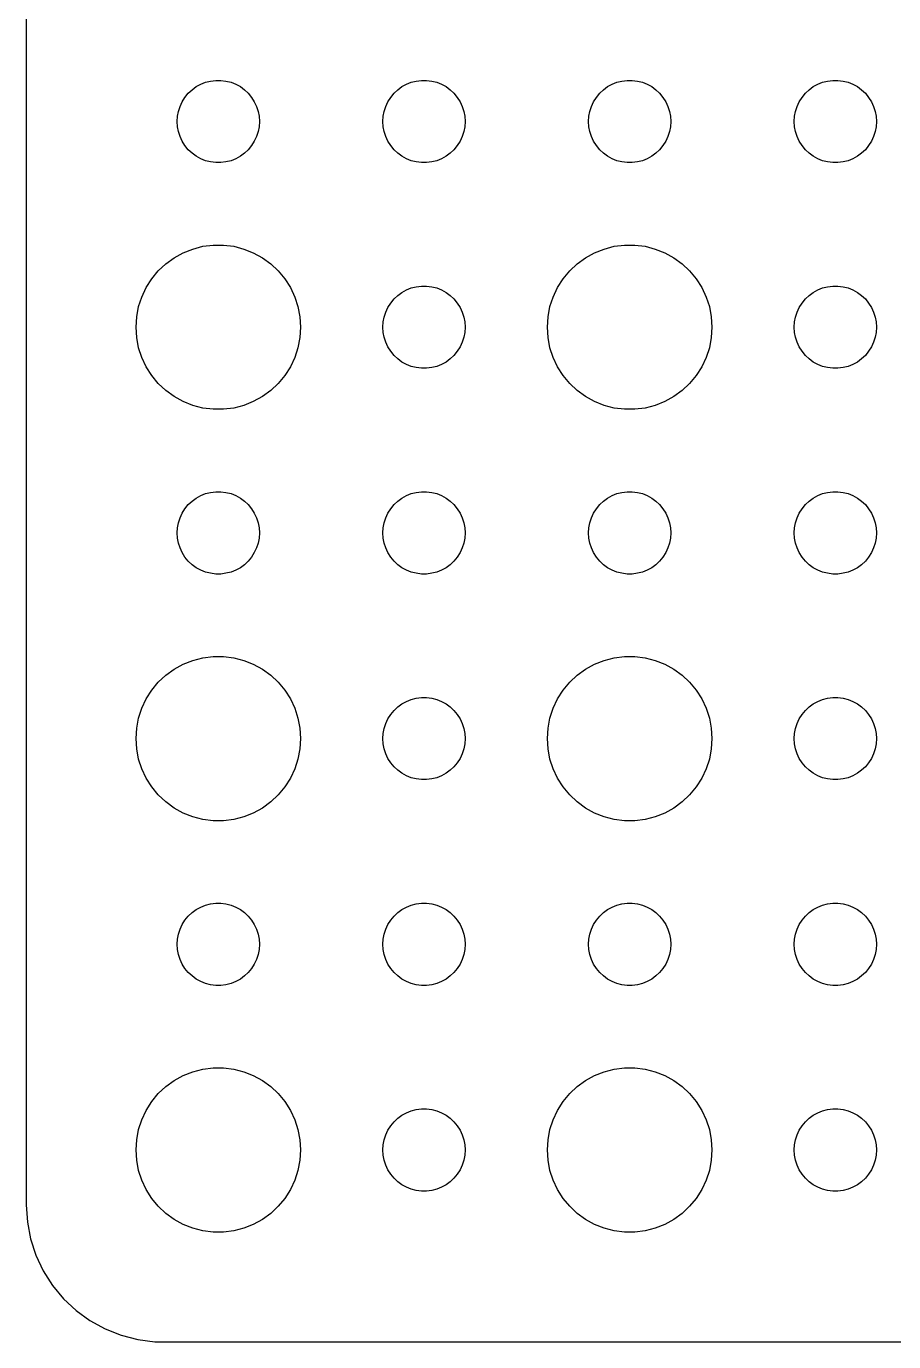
# Model space of a CAD drawing. Header units: metres. Extents: x -134 to 134, y 518 to 1078.
# Drawn here: x -134.5 to -102.87, y 974.01 to 1021.97 of the extents above; entities that cross this region are included whole.
import ezdxf

# ---------------------------------------------------------------- set-up
doc = ezdxf.new("R2010")
doc.units = ezdxf.units.M

msp = doc.modelspace()

# ---------------------------------------------------------------- linework, layer by layer
for p, q in [((-134.5, 1073), (-134.5, 979)), ((-128.593, 1019.53), (-128.456, 1019.66)), ((-128.456, 1019.66), (-128.304, 1019.77)), ((-128.304, 1019.77), (-128.139, 1019.86)), ((-128.139, 1019.86), (-127.964, 1019.93)), ((-127.964, 1019.93), (-127.781, 1019.97)), ((-127.781, 1019.97), (-127.594, 1020)), ((-127.594, 1020), (-127.406, 1020)), ((-127.406, 1020), (-127.219, 1019.97)), ((-127.219, 1019.97), (-127.036, 1019.93)), ((-127.036, 1019.93), (-126.861, 1019.86)), ((-126.861, 1019.86), (-126.696, 1019.77)), ((-126.696, 1019.77), (-126.544, 1019.66)), ((-126.544, 1019.66), (-126.407, 1019.53)), ((-121.093, 1019.53), (-120.956, 1019.66)), ((-120.956, 1019.66), (-120.804, 1019.77)), ((-120.804, 1019.77), (-120.639, 1019.86)), ((-120.639, 1019.86), (-120.464, 1019.93)), ((-120.464, 1019.93), (-120.281, 1019.97)), ((-120.281, 1019.97), (-120.094, 1020)), ((-120.094, 1020), (-119.906, 1020)), ((-119.906, 1020), (-119.719, 1019.97)), ((-119.719, 1019.97), (-119.536, 1019.93)), ((-119.536, 1019.93), (-119.361, 1019.86)), ((-119.361, 1019.86), (-119.196, 1019.77)), ((-119.196, 1019.77), (-119.044, 1019.66)), ((-119.044, 1019.66), (-118.907, 1019.53)), ((-113.593, 1019.53), (-113.456, 1019.66)), ((-113.456, 1019.66), (-113.304, 1019.77)), ((-113.304, 1019.77), (-113.139, 1019.86)), ((-113.139, 1019.86), (-112.964, 1019.93)), ((-112.964, 1019.93), (-112.781, 1019.97)), ((-112.781, 1019.97), (-112.594, 1020)), ((-112.594, 1020), (-112.406, 1020)), ((-112.406, 1020), (-112.219, 1019.97)), ((-112.219, 1019.97), (-112.036, 1019.93)), ((-112.036, 1019.93), (-111.861, 1019.86)), ((-111.861, 1019.86), (-111.696, 1019.77)), ((-111.696, 1019.77), (-111.544, 1019.66)), ((-111.544, 1019.66), (-111.407, 1019.53)), ((-106.093, 1019.53), (-105.956, 1019.66)), ((-105.956, 1019.66), (-105.804, 1019.77)), ((-105.804, 1019.77), (-105.639, 1019.86)), ((-105.639, 1019.86), (-105.464, 1019.93)), ((-105.464, 1019.93), (-105.281, 1019.97)), ((-105.281, 1019.97), (-105.094, 1020)), ((-105.094, 1020), (-104.906, 1020)), ((-104.906, 1020), (-104.719, 1019.97)), ((-104.719, 1019.97), (-104.536, 1019.93)), ((-104.536, 1019.93), (-104.361, 1019.86)), ((-104.361, 1019.86), (-104.196, 1019.77)), ((-104.196, 1019.77), (-104.044, 1019.66)), ((-104.044, 1019.66), (-103.907, 1019.53)), ((-128.895, 1019.05), (-128.814, 1019.22)), ((-128.814, 1019.22), (-128.714, 1019.38)), ((-128.714, 1019.38), (-128.593, 1019.53)), ((-126.407, 1019.53), (-126.286, 1019.38)), ((-126.286, 1019.38), (-126.186, 1019.22)), ((-126.186, 1019.22), (-126.105, 1019.05)), ((-121.395, 1019.05), (-121.314, 1019.22)), ((-121.314, 1019.22), (-121.214, 1019.38)), ((-121.214, 1019.38), (-121.093, 1019.53)), ((-118.907, 1019.53), (-118.786, 1019.38)), ((-118.786, 1019.38), (-118.686, 1019.22)), ((-118.686, 1019.22), (-118.605, 1019.05)), ((-113.895, 1019.05), (-113.814, 1019.22)), ((-113.814, 1019.22), (-113.714, 1019.38)), ((-113.714, 1019.38), (-113.593, 1019.53)), ((-111.407, 1019.53), (-111.286, 1019.38)), ((-111.286, 1019.38), (-111.186, 1019.22)), ((-111.186, 1019.22), (-111.105, 1019.05)), ((-106.395, 1019.05), (-106.314, 1019.22)), ((-106.314, 1019.22), (-106.214, 1019.38)), ((-106.214, 1019.38), (-106.093, 1019.53)), ((-103.907, 1019.53), (-103.786, 1019.38)), ((-103.786, 1019.38), (-103.686, 1019.22)), ((-103.686, 1019.22), (-103.605, 1019.05)), ((-129, 1018.5), (-128.988, 1018.69)), ((-128.988, 1018.69), (-128.953, 1018.87)), ((-128.953, 1018.87), (-128.895, 1019.05)), ((-126.105, 1019.05), (-126.047, 1018.87)), ((-126.047, 1018.87), (-126.012, 1018.69)), ((-126.012, 1018.69), (-126, 1018.5)), ((-121.5, 1018.5), (-121.488, 1018.69)), ((-121.488, 1018.69), (-121.453, 1018.87)), ((-121.453, 1018.87), (-121.395, 1019.05)), ((-118.605, 1019.05), (-118.547, 1018.87)), ((-118.547, 1018.87), (-118.512, 1018.69)), ((-118.512, 1018.69), (-118.5, 1018.5)), ((-114, 1018.5), (-113.988, 1018.69)), ((-113.988, 1018.69), (-113.953, 1018.87)), ((-113.953, 1018.87), (-113.895, 1019.05)), ((-111.105, 1019.05), (-111.047, 1018.87)), ((-111.047, 1018.87), (-111.012, 1018.69)), ((-111.012, 1018.69), (-111, 1018.5)), ((-106.5, 1018.5), (-106.488, 1018.69)), ((-106.488, 1018.69), (-106.453, 1018.87)), ((-106.453, 1018.87), (-106.395, 1019.05)), ((-103.605, 1019.05), (-103.547, 1018.87)), ((-103.547, 1018.87), (-103.512, 1018.69)), ((-103.512, 1018.69), (-103.5, 1018.5)), ((-128.988, 1018.31), (-129, 1018.5)), ((-128.953, 1018.13), (-128.988, 1018.31)), ((-126.012, 1018.31), (-126.047, 1018.13)), ((-126, 1018.5), (-126.012, 1018.31)), ((-121.488, 1018.31), (-121.5, 1018.5)), ((-121.453, 1018.13), (-121.488, 1018.31)), ((-118.512, 1018.31), (-118.547, 1018.13)), ((-118.5, 1018.5), (-118.512, 1018.31)), ((-113.988, 1018.31), (-114, 1018.5)), ((-113.953, 1018.13), (-113.988, 1018.31)), ((-111.012, 1018.31), (-111.047, 1018.13)), ((-111, 1018.5), (-111.012, 1018.31)), ((-106.488, 1018.31), (-106.5, 1018.5)), ((-106.453, 1018.13), (-106.488, 1018.31)), ((-103.512, 1018.31), (-103.547, 1018.13)), ((-103.5, 1018.5), (-103.512, 1018.31)), ((-128.895, 1017.95), (-128.953, 1018.13)), ((-128.814, 1017.78), (-128.895, 1017.95)), ((-128.714, 1017.62), (-128.814, 1017.78)), ((-126.186, 1017.78), (-126.286, 1017.62)), ((-126.105, 1017.95), (-126.186, 1017.78)), ((-126.047, 1018.13), (-126.105, 1017.95)), ((-121.395, 1017.95), (-121.453, 1018.13)), ((-121.314, 1017.78), (-121.395, 1017.95)), ((-121.214, 1017.62), (-121.314, 1017.78)), ((-118.686, 1017.78), (-118.786, 1017.62)), ((-118.605, 1017.95), (-118.686, 1017.78)), ((-118.547, 1018.13), (-118.605, 1017.95)), ((-113.895, 1017.95), (-113.953, 1018.13)), ((-113.814, 1017.78), (-113.895, 1017.95)), ((-113.714, 1017.62), (-113.814, 1017.78)), ((-111.186, 1017.78), (-111.286, 1017.62)), ((-111.105, 1017.95), (-111.186, 1017.78)), ((-111.047, 1018.13), (-111.105, 1017.95)), ((-106.395, 1017.95), (-106.453, 1018.13)), ((-106.314, 1017.78), (-106.395, 1017.95)), ((-106.214, 1017.62), (-106.314, 1017.78)), ((-103.686, 1017.78), (-103.786, 1017.62)), ((-103.605, 1017.95), (-103.686, 1017.78)), ((-103.547, 1018.13), (-103.605, 1017.95)), ((-128.593, 1017.47), (-128.714, 1017.62)), ((-128.456, 1017.34), (-128.593, 1017.47)), ((-128.304, 1017.23), (-128.456, 1017.34)), ((-126.544, 1017.34), (-126.696, 1017.23)), ((-126.407, 1017.47), (-126.544, 1017.34)), ((-126.286, 1017.62), (-126.407, 1017.47)), ((-121.093, 1017.47), (-121.214, 1017.62)), ((-120.956, 1017.34), (-121.093, 1017.47)), ((-120.804, 1017.23), (-120.956, 1017.34)), ((-119.044, 1017.34), (-119.196, 1017.23)), ((-118.907, 1017.47), (-119.044, 1017.34)), ((-118.786, 1017.62), (-118.907, 1017.47)), ((-113.593, 1017.47), (-113.714, 1017.62)), ((-113.456, 1017.34), (-113.593, 1017.47)), ((-113.304, 1017.23), (-113.456, 1017.34)), ((-111.544, 1017.34), (-111.696, 1017.23)), ((-111.407, 1017.47), (-111.544, 1017.34)), ((-111.286, 1017.62), (-111.407, 1017.47)), ((-106.093, 1017.47), (-106.214, 1017.62)), ((-105.956, 1017.34), (-106.093, 1017.47)), ((-105.804, 1017.23), (-105.956, 1017.34)), ((-104.044, 1017.34), (-104.196, 1017.23)), ((-103.907, 1017.47), (-104.044, 1017.34)), ((-103.786, 1017.62), (-103.907, 1017.47)), ((-128.139, 1017.14), (-128.304, 1017.23)), ((-127.964, 1017.07), (-128.139, 1017.14)), ((-127.781, 1017.03), (-127.964, 1017.07)), ((-127.594, 1017), (-127.781, 1017.03)), ((-127.406, 1017), (-127.594, 1017)), ((-127.219, 1017.03), (-127.406, 1017)), ((-127.036, 1017.07), (-127.219, 1017.03)), ((-126.861, 1017.14), (-127.036, 1017.07)), ((-126.696, 1017.23), (-126.861, 1017.14)), ((-120.639, 1017.14), (-120.804, 1017.23)), ((-120.464, 1017.07), (-120.639, 1017.14)), ((-120.281, 1017.03), (-120.464, 1017.07)), ((-120.094, 1017), (-120.281, 1017.03)), ((-119.906, 1017), (-120.094, 1017)), ((-119.719, 1017.03), (-119.906, 1017)), ((-119.536, 1017.07), (-119.719, 1017.03)), ((-119.361, 1017.14), (-119.536, 1017.07)), ((-119.196, 1017.23), (-119.361, 1017.14)), ((-113.139, 1017.14), (-113.304, 1017.23)), ((-112.964, 1017.07), (-113.139, 1017.14)), ((-112.781, 1017.03), (-112.964, 1017.07)), ((-112.594, 1017), (-112.781, 1017.03)), ((-112.406, 1017), (-112.594, 1017)), ((-112.219, 1017.03), (-112.406, 1017)), ((-112.036, 1017.07), (-112.219, 1017.03)), ((-111.861, 1017.14), (-112.036, 1017.07)), ((-111.696, 1017.23), (-111.861, 1017.14)), ((-105.639, 1017.14), (-105.804, 1017.23)), ((-105.464, 1017.07), (-105.639, 1017.14)), ((-105.281, 1017.03), (-105.464, 1017.07)), ((-105.094, 1017), (-105.281, 1017.03)), ((-104.906, 1017), (-105.094, 1017)), ((-104.719, 1017.03), (-104.906, 1017)), ((-104.536, 1017.07), (-104.719, 1017.03)), ((-104.361, 1017.14), (-104.536, 1017.07)), ((-104.196, 1017.23), (-104.361, 1017.14)), ((-128.427, 1013.85), (-128.062, 1013.95)), ((-128.062, 1013.95), (-127.688, 1013.99)), ((-127.688, 1013.99), (-127.312, 1013.99)), ((-127.312, 1013.99), (-126.938, 1013.95)), ((-126.938, 1013.95), (-126.573, 1013.85)), ((-113.427, 1013.85), (-113.062, 1013.95)), ((-113.062, 1013.95), (-112.688, 1013.99)), ((-112.688, 1013.99), (-112.312, 1013.99)), ((-112.312, 1013.99), (-111.938, 1013.95)), ((-111.938, 1013.95), (-111.573, 1013.85)), ((-129.412, 1013.31), (-129.107, 1013.53)), ((-129.107, 1013.53), (-128.777, 1013.71)), ((-128.777, 1013.71), (-128.427, 1013.85)), ((-126.573, 1013.85), (-126.223, 1013.71)), ((-126.223, 1013.71), (-125.893, 1013.53)), ((-125.893, 1013.53), (-125.588, 1013.31)), ((-114.412, 1013.31), (-114.107, 1013.53)), ((-114.107, 1013.53), (-113.777, 1013.71)), ((-113.777, 1013.71), (-113.427, 1013.85)), ((-111.573, 1013.85), (-111.223, 1013.71)), ((-111.223, 1013.71), (-110.893, 1013.53)), ((-110.893, 1013.53), (-110.588, 1013.31)), ((-129.927, 1012.76), (-129.687, 1013.05)), ((-129.687, 1013.05), (-129.412, 1013.31)), ((-125.588, 1013.31), (-125.313, 1013.05)), ((-125.313, 1013.05), (-125.073, 1012.76)), ((-114.927, 1012.76), (-114.687, 1013.05)), ((-114.687, 1013.05), (-114.412, 1013.31)), ((-110.588, 1013.31), (-110.313, 1013.05)), ((-110.313, 1013.05), (-110.073, 1012.76)), ((-130.289, 1012.1), (-130.129, 1012.45)), ((-130.129, 1012.45), (-129.927, 1012.76)), ((-125.073, 1012.76), (-124.871, 1012.45)), ((-124.871, 1012.45), (-124.711, 1012.1)), ((-120.464, 1012.43), (-120.281, 1012.47)), ((-120.281, 1012.47), (-120.094, 1012.5)), ((-120.094, 1012.5), (-119.906, 1012.5)), ((-119.906, 1012.5), (-119.719, 1012.47)), ((-119.719, 1012.47), (-119.536, 1012.43)), ((-115.289, 1012.1), (-115.129, 1012.45)), ((-115.129, 1012.45), (-114.927, 1012.76)), ((-110.073, 1012.76), (-109.871, 1012.45)), ((-109.871, 1012.45), (-109.711, 1012.1)), ((-105.464, 1012.43), (-105.281, 1012.47)), ((-105.281, 1012.47), (-105.094, 1012.5)), ((-105.094, 1012.5), (-104.906, 1012.5)), ((-104.906, 1012.5), (-104.719, 1012.47)), ((-104.719, 1012.47), (-104.536, 1012.43)), ((-130.406, 1011.75), (-130.289, 1012.1)), ((-124.711, 1012.1), (-124.594, 1011.75)), ((-121.214, 1011.88), (-121.093, 1012.03)), ((-121.093, 1012.03), (-120.956, 1012.16)), ((-120.956, 1012.16), (-120.804, 1012.27)), ((-120.804, 1012.27), (-120.639, 1012.36)), ((-120.639, 1012.36), (-120.464, 1012.43)), ((-119.536, 1012.43), (-119.361, 1012.36)), ((-119.361, 1012.36), (-119.196, 1012.27)), ((-119.196, 1012.27), (-119.044, 1012.16)), ((-119.044, 1012.16), (-118.907, 1012.03)), ((-118.907, 1012.03), (-118.786, 1011.88)), ((-115.406, 1011.75), (-115.289, 1012.1)), ((-109.711, 1012.1), (-109.594, 1011.75)), ((-106.214, 1011.88), (-106.093, 1012.03)), ((-106.093, 1012.03), (-105.956, 1012.16)), ((-105.956, 1012.16), (-105.804, 1012.27)), ((-105.804, 1012.27), (-105.639, 1012.36)), ((-105.639, 1012.36), (-105.464, 1012.43)), ((-104.536, 1012.43), (-104.361, 1012.36)), ((-104.361, 1012.36), (-104.196, 1012.27)), ((-104.196, 1012.27), (-104.044, 1012.16)), ((-104.044, 1012.16), (-103.907, 1012.03)), ((-103.907, 1012.03), (-103.786, 1011.88)), ((-130.476, 1011.38), (-130.406, 1011.75)), ((-124.594, 1011.75), (-124.524, 1011.38)), ((-121.453, 1011.37), (-121.395, 1011.55)), ((-121.395, 1011.55), (-121.314, 1011.72)), ((-121.314, 1011.72), (-121.214, 1011.88)), ((-118.786, 1011.88), (-118.686, 1011.72)), ((-118.686, 1011.72), (-118.605, 1011.55)), ((-118.605, 1011.55), (-118.547, 1011.37)), ((-115.476, 1011.38), (-115.406, 1011.75)), ((-109.594, 1011.75), (-109.524, 1011.38)), ((-106.453, 1011.37), (-106.395, 1011.55)), ((-106.395, 1011.55), (-106.314, 1011.72)), ((-106.314, 1011.72), (-106.214, 1011.88)), ((-103.786, 1011.88), (-103.686, 1011.72)), ((-103.686, 1011.72), (-103.605, 1011.55)), ((-103.605, 1011.55), (-103.547, 1011.37)), ((-130.5, 1011), (-130.476, 1011.38)), ((-124.524, 1011.38), (-124.5, 1011)), ((-121.5, 1011), (-121.488, 1011.19)), ((-121.488, 1011.19), (-121.453, 1011.37)), ((-118.547, 1011.37), (-118.512, 1011.19)), ((-118.512, 1011.19), (-118.5, 1011)), ((-115.5, 1011), (-115.476, 1011.38)), ((-109.524, 1011.38), (-109.5, 1011)), ((-106.5, 1011), (-106.488, 1011.19)), ((-106.488, 1011.19), (-106.453, 1011.37)), ((-103.547, 1011.37), (-103.512, 1011.19)), ((-103.512, 1011.19), (-103.5, 1011)), ((-130.476, 1010.62), (-130.5, 1011)), ((-130.406, 1010.25), (-130.476, 1010.62)), ((-124.524, 1010.62), (-124.594, 1010.25)), ((-124.5, 1011), (-124.524, 1010.62)), ((-121.488, 1010.81), (-121.5, 1011)), ((-121.453, 1010.63), (-121.488, 1010.81)), ((-121.395, 1010.45), (-121.453, 1010.63)), ((-118.547, 1010.63), (-118.605, 1010.45)), ((-118.512, 1010.81), (-118.547, 1010.63)), ((-118.5, 1011), (-118.512, 1010.81)), ((-115.476, 1010.62), (-115.5, 1011)), ((-115.406, 1010.25), (-115.476, 1010.62)), ((-109.524, 1010.62), (-109.594, 1010.25)), ((-109.5, 1011), (-109.524, 1010.62)), ((-106.488, 1010.81), (-106.5, 1011)), ((-106.453, 1010.63), (-106.488, 1010.81)), ((-106.395, 1010.45), (-106.453, 1010.63)), ((-103.547, 1010.63), (-103.605, 1010.45)), ((-103.512, 1010.81), (-103.547, 1010.63)), ((-103.5, 1011), (-103.512, 1010.81)), ((-130.289, 1009.9), (-130.406, 1010.25)), ((-124.594, 1010.25), (-124.711, 1009.9)), ((-121.314, 1010.28), (-121.395, 1010.45)), ((-121.214, 1010.12), (-121.314, 1010.28)), ((-121.093, 1009.97), (-121.214, 1010.12)), ((-118.786, 1010.12), (-118.907, 1009.97)), ((-118.686, 1010.28), (-118.786, 1010.12)), ((-118.605, 1010.45), (-118.686, 1010.28)), ((-115.289, 1009.9), (-115.406, 1010.25)), ((-109.594, 1010.25), (-109.711, 1009.9)), ((-106.314, 1010.28), (-106.395, 1010.45)), ((-106.214, 1010.12), (-106.314, 1010.28)), ((-106.093, 1009.97), (-106.214, 1010.12)), ((-103.786, 1010.12), (-103.907, 1009.97)), ((-103.686, 1010.28), (-103.786, 1010.12)), ((-103.605, 1010.45), (-103.686, 1010.28)), ((-130.129, 1009.55), (-130.289, 1009.9)), ((-124.711, 1009.9), (-124.871, 1009.55)), ((-120.956, 1009.84), (-121.093, 1009.97)), ((-120.804, 1009.73), (-120.956, 1009.84)), ((-120.639, 1009.64), (-120.804, 1009.73)), ((-120.464, 1009.57), (-120.639, 1009.64)), ((-120.281, 1009.53), (-120.464, 1009.57)), ((-119.536, 1009.57), (-119.719, 1009.53)), ((-119.361, 1009.64), (-119.536, 1009.57)), ((-119.196, 1009.73), (-119.361, 1009.64)), ((-119.044, 1009.84), (-119.196, 1009.73)), ((-118.907, 1009.97), (-119.044, 1009.84)), ((-115.129, 1009.55), (-115.289, 1009.9)), ((-109.711, 1009.9), (-109.871, 1009.55)), ((-105.956, 1009.84), (-106.093, 1009.97)), ((-105.804, 1009.73), (-105.956, 1009.84)), ((-105.639, 1009.64), (-105.804, 1009.73)), ((-105.464, 1009.57), (-105.639, 1009.64)), ((-105.281, 1009.53), (-105.464, 1009.57)), ((-104.536, 1009.57), (-104.719, 1009.53)), ((-104.361, 1009.64), (-104.536, 1009.57)), ((-104.196, 1009.73), (-104.361, 1009.64)), ((-104.044, 1009.84), (-104.196, 1009.73)), ((-103.907, 1009.97), (-104.044, 1009.84)), ((-129.927, 1009.24), (-130.129, 1009.55)), ((-129.687, 1008.95), (-129.927, 1009.24)), ((-125.073, 1009.24), (-125.313, 1008.95)), ((-124.871, 1009.55), (-125.073, 1009.24)), ((-120.094, 1009.5), (-120.281, 1009.53)), ((-119.906, 1009.5), (-120.094, 1009.5)), ((-119.719, 1009.53), (-119.906, 1009.5)), ((-114.927, 1009.24), (-115.129, 1009.55)), ((-114.687, 1008.95), (-114.927, 1009.24)), ((-110.073, 1009.24), (-110.313, 1008.95)), ((-109.871, 1009.55), (-110.073, 1009.24)), ((-105.094, 1009.5), (-105.281, 1009.53)), ((-104.906, 1009.5), (-105.094, 1009.5)), ((-104.719, 1009.53), (-104.906, 1009.5)), ((-129.412, 1008.69), (-129.687, 1008.95)), ((-129.107, 1008.47), (-129.412, 1008.69)), ((-125.588, 1008.69), (-125.893, 1008.47)), ((-125.313, 1008.95), (-125.588, 1008.69)), ((-114.412, 1008.69), (-114.687, 1008.95)), ((-114.107, 1008.47), (-114.412, 1008.69)), ((-110.588, 1008.69), (-110.893, 1008.47)), ((-110.313, 1008.95), (-110.588, 1008.69)), ((-128.777, 1008.29), (-129.107, 1008.47)), ((-128.427, 1008.15), (-128.777, 1008.29)), ((-128.062, 1008.05), (-128.427, 1008.15)), ((-126.573, 1008.15), (-126.938, 1008.05)), ((-126.223, 1008.29), (-126.573, 1008.15)), ((-125.893, 1008.47), (-126.223, 1008.29)), ((-113.777, 1008.29), (-114.107, 1008.47)), ((-113.427, 1008.15), (-113.777, 1008.29)), ((-113.062, 1008.05), (-113.427, 1008.15)), ((-111.573, 1008.15), (-111.938, 1008.05)), ((-111.223, 1008.29), (-111.573, 1008.15)), ((-110.893, 1008.47), (-111.223, 1008.29)), ((-127.688, 1008.01), (-128.062, 1008.05)), ((-127.312, 1008.01), (-127.688, 1008.01)), ((-126.938, 1008.05), (-127.312, 1008.01)), ((-112.688, 1008.01), (-113.062, 1008.05)), ((-112.312, 1008.01), (-112.688, 1008.01)), ((-111.938, 1008.05), (-112.312, 1008.01)), ((-128.456, 1004.66), (-128.304, 1004.77)), ((-128.304, 1004.77), (-128.139, 1004.86)), ((-128.139, 1004.86), (-127.964, 1004.93)), ((-127.964, 1004.93), (-127.781, 1004.97)), ((-127.781, 1004.97), (-127.594, 1005)), ((-127.594, 1005), (-127.406, 1005)), ((-127.406, 1005), (-127.219, 1004.97)), ((-127.219, 1004.97), (-127.036, 1004.93)), ((-127.036, 1004.93), (-126.861, 1004.86)), ((-126.861, 1004.86), (-126.696, 1004.77)), ((-126.696, 1004.77), (-126.544, 1004.66)), ((-120.956, 1004.66), (-120.804, 1004.77)), ((-120.804, 1004.77), (-120.639, 1004.86)), ((-120.639, 1004.86), (-120.464, 1004.93)), ((-120.464, 1004.93), (-120.281, 1004.97)), ((-120.281, 1004.97), (-120.094, 1005)), ((-120.094, 1005), (-119.906, 1005)), ((-119.906, 1005), (-119.719, 1004.97)), ((-119.719, 1004.97), (-119.536, 1004.93)), ((-119.536, 1004.93), (-119.361, 1004.86)), ((-119.361, 1004.86), (-119.196, 1004.77)), ((-119.196, 1004.77), (-119.044, 1004.66)), ((-113.456, 1004.66), (-113.304, 1004.77)), ((-113.304, 1004.77), (-113.139, 1004.86)), ((-113.139, 1004.86), (-112.964, 1004.93)), ((-112.964, 1004.93), (-112.781, 1004.97)), ((-112.781, 1004.97), (-112.594, 1005)), ((-112.594, 1005), (-112.406, 1005)), ((-112.406, 1005), (-112.219, 1004.97)), ((-112.219, 1004.97), (-112.036, 1004.93)), ((-112.036, 1004.93), (-111.861, 1004.86)), ((-111.861, 1004.86), (-111.696, 1004.77)), ((-111.696, 1004.77), (-111.544, 1004.66)), ((-105.956, 1004.66), (-105.804, 1004.77)), ((-105.804, 1004.77), (-105.639, 1004.86)), ((-105.639, 1004.86), (-105.464, 1004.93)), ((-105.464, 1004.93), (-105.281, 1004.97)), ((-105.281, 1004.97), (-105.094, 1005)), ((-105.094, 1005), (-104.906, 1005)), ((-104.906, 1005), (-104.719, 1004.97)), ((-104.719, 1004.97), (-104.536, 1004.93)), ((-104.536, 1004.93), (-104.361, 1004.86)), ((-104.361, 1004.86), (-104.196, 1004.77)), ((-104.196, 1004.77), (-104.044, 1004.66)), ((-128.814, 1004.22), (-128.714, 1004.38)), ((-128.714, 1004.38), (-128.593, 1004.53)), ((-128.593, 1004.53), (-128.456, 1004.66)), ((-126.544, 1004.66), (-126.407, 1004.53)), ((-126.407, 1004.53), (-126.286, 1004.38)), ((-126.286, 1004.38), (-126.186, 1004.22)), ((-121.314, 1004.22), (-121.214, 1004.38)), ((-121.214, 1004.38), (-121.093, 1004.53)), ((-121.093, 1004.53), (-120.956, 1004.66)), ((-119.044, 1004.66), (-118.907, 1004.53)), ((-118.907, 1004.53), (-118.786, 1004.38)), ((-118.786, 1004.38), (-118.686, 1004.22)), ((-113.814, 1004.22), (-113.714, 1004.38)), ((-113.714, 1004.38), (-113.593, 1004.53)), ((-113.593, 1004.53), (-113.456, 1004.66)), ((-111.544, 1004.66), (-111.407, 1004.53)), ((-111.407, 1004.53), (-111.286, 1004.38)), ((-111.286, 1004.38), (-111.186, 1004.22)), ((-106.314, 1004.22), (-106.214, 1004.38)), ((-106.214, 1004.38), (-106.093, 1004.53)), ((-106.093, 1004.53), (-105.956, 1004.66)), ((-104.044, 1004.66), (-103.907, 1004.53)), ((-103.907, 1004.53), (-103.786, 1004.38)), ((-103.786, 1004.38), (-103.686, 1004.22)), ((-128.988, 1003.69), (-128.953, 1003.87)), ((-128.953, 1003.87), (-128.895, 1004.05)), ((-128.895, 1004.05), (-128.814, 1004.22)), ((-126.186, 1004.22), (-126.105, 1004.05)), ((-126.105, 1004.05), (-126.047, 1003.87)), ((-126.047, 1003.87), (-126.012, 1003.69)), ((-121.488, 1003.69), (-121.453, 1003.87)), ((-121.453, 1003.87), (-121.395, 1004.05)), ((-121.395, 1004.05), (-121.314, 1004.22)), ((-118.686, 1004.22), (-118.605, 1004.05)), ((-118.605, 1004.05), (-118.547, 1003.87)), ((-118.547, 1003.87), (-118.512, 1003.69)), ((-113.988, 1003.69), (-113.953, 1003.87)), ((-113.953, 1003.87), (-113.895, 1004.05)), ((-113.895, 1004.05), (-113.814, 1004.22)), ((-111.186, 1004.22), (-111.105, 1004.05)), ((-111.105, 1004.05), (-111.047, 1003.87)), ((-111.047, 1003.87), (-111.012, 1003.69)), ((-106.488, 1003.69), (-106.453, 1003.87)), ((-106.453, 1003.87), (-106.395, 1004.05)), ((-106.395, 1004.05), (-106.314, 1004.22)), ((-103.686, 1004.22), (-103.605, 1004.05)), ((-103.605, 1004.05), (-103.547, 1003.87)), ((-103.547, 1003.87), (-103.512, 1003.69)), ((-129, 1003.5), (-128.988, 1003.69)), ((-128.988, 1003.31), (-129, 1003.5)), ((-126.012, 1003.69), (-126, 1003.5)), ((-126, 1003.5), (-126.012, 1003.31)), ((-121.5, 1003.5), (-121.488, 1003.69)), ((-121.488, 1003.31), (-121.5, 1003.5)), ((-118.512, 1003.69), (-118.5, 1003.5)), ((-118.5, 1003.5), (-118.512, 1003.31)), ((-114, 1003.5), (-113.988, 1003.69)), ((-113.988, 1003.31), (-114, 1003.5)), ((-111.012, 1003.69), (-111, 1003.5)), ((-111, 1003.5), (-111.012, 1003.31)), ((-106.5, 1003.5), (-106.488, 1003.69)), ((-106.488, 1003.31), (-106.5, 1003.5)), ((-103.512, 1003.69), (-103.5, 1003.5)), ((-103.5, 1003.5), (-103.512, 1003.31)), ((-128.953, 1003.13), (-128.988, 1003.31)), ((-128.895, 1002.95), (-128.953, 1003.13)), ((-128.814, 1002.78), (-128.895, 1002.95)), ((-126.105, 1002.95), (-126.186, 1002.78)), ((-126.047, 1003.13), (-126.105, 1002.95)), ((-126.012, 1003.31), (-126.047, 1003.13)), ((-121.453, 1003.13), (-121.488, 1003.31)), ((-121.395, 1002.95), (-121.453, 1003.13)), ((-121.314, 1002.78), (-121.395, 1002.95)), ((-118.605, 1002.95), (-118.686, 1002.78)), ((-118.547, 1003.13), (-118.605, 1002.95)), ((-118.512, 1003.31), (-118.547, 1003.13)), ((-113.953, 1003.13), (-113.988, 1003.31)), ((-113.895, 1002.95), (-113.953, 1003.13)), ((-113.814, 1002.78), (-113.895, 1002.95)), ((-111.105, 1002.95), (-111.186, 1002.78)), ((-111.047, 1003.13), (-111.105, 1002.95)), ((-111.012, 1003.31), (-111.047, 1003.13)), ((-106.453, 1003.13), (-106.488, 1003.31)), ((-106.395, 1002.95), (-106.453, 1003.13)), ((-106.314, 1002.78), (-106.395, 1002.95)), ((-103.605, 1002.95), (-103.686, 1002.78)), ((-103.547, 1003.13), (-103.605, 1002.95)), ((-103.512, 1003.31), (-103.547, 1003.13)), ((-128.714, 1002.62), (-128.814, 1002.78)), ((-128.593, 1002.47), (-128.714, 1002.62)), ((-128.456, 1002.34), (-128.593, 1002.47)), ((-126.407, 1002.47), (-126.544, 1002.34)), ((-126.286, 1002.62), (-126.407, 1002.47)), ((-126.186, 1002.78), (-126.286, 1002.62)), ((-121.214, 1002.62), (-121.314, 1002.78)), ((-121.093, 1002.47), (-121.214, 1002.62)), ((-120.956, 1002.34), (-121.093, 1002.47)), ((-118.907, 1002.47), (-119.044, 1002.34)), ((-118.786, 1002.62), (-118.907, 1002.47)), ((-118.686, 1002.78), (-118.786, 1002.62)), ((-113.714, 1002.62), (-113.814, 1002.78)), ((-113.593, 1002.47), (-113.714, 1002.62)), ((-113.456, 1002.34), (-113.593, 1002.47)), ((-111.407, 1002.47), (-111.544, 1002.34)), ((-111.286, 1002.62), (-111.407, 1002.47)), ((-111.186, 1002.78), (-111.286, 1002.62)), ((-106.214, 1002.62), (-106.314, 1002.78)), ((-106.093, 1002.47), (-106.214, 1002.62)), ((-105.956, 1002.34), (-106.093, 1002.47)), ((-103.907, 1002.47), (-104.044, 1002.34)), ((-103.786, 1002.62), (-103.907, 1002.47)), ((-103.686, 1002.78), (-103.786, 1002.62)), ((-128.304, 1002.23), (-128.456, 1002.34)), ((-128.139, 1002.14), (-128.304, 1002.23)), ((-127.964, 1002.07), (-128.139, 1002.14)), ((-127.781, 1002.03), (-127.964, 1002.07)), ((-127.594, 1002), (-127.781, 1002.03)), ((-127.406, 1002), (-127.594, 1002)), ((-127.219, 1002.03), (-127.406, 1002)), ((-127.036, 1002.07), (-127.219, 1002.03)), ((-126.861, 1002.14), (-127.036, 1002.07)), ((-126.696, 1002.23), (-126.861, 1002.14)), ((-126.544, 1002.34), (-126.696, 1002.23)), ((-120.804, 1002.23), (-120.956, 1002.34)), ((-120.639, 1002.14), (-120.804, 1002.23)), ((-120.464, 1002.07), (-120.639, 1002.14)), ((-120.281, 1002.03), (-120.464, 1002.07)), ((-120.094, 1002), (-120.281, 1002.03)), ((-119.906, 1002), (-120.094, 1002)), ((-119.719, 1002.03), (-119.906, 1002)), ((-119.536, 1002.07), (-119.719, 1002.03)), ((-119.361, 1002.14), (-119.536, 1002.07)), ((-119.196, 1002.23), (-119.361, 1002.14)), ((-119.044, 1002.34), (-119.196, 1002.23)), ((-113.304, 1002.23), (-113.456, 1002.34)), ((-113.139, 1002.14), (-113.304, 1002.23)), ((-112.964, 1002.07), (-113.139, 1002.14)), ((-112.781, 1002.03), (-112.964, 1002.07)), ((-112.594, 1002), (-112.781, 1002.03)), ((-112.406, 1002), (-112.594, 1002)), ((-112.219, 1002.03), (-112.406, 1002)), ((-112.036, 1002.07), (-112.219, 1002.03)), ((-111.861, 1002.14), (-112.036, 1002.07)), ((-111.696, 1002.23), (-111.861, 1002.14)), ((-111.544, 1002.34), (-111.696, 1002.23)), ((-105.804, 1002.23), (-105.956, 1002.34)), ((-105.639, 1002.14), (-105.804, 1002.23)), ((-105.464, 1002.07), (-105.639, 1002.14)), ((-105.281, 1002.03), (-105.464, 1002.07)), ((-105.094, 1002), (-105.281, 1002.03)), ((-104.906, 1002), (-105.094, 1002)), ((-104.719, 1002.03), (-104.906, 1002)), ((-104.536, 1002.07), (-104.719, 1002.03)), ((-104.361, 1002.14), (-104.536, 1002.07)), ((-104.196, 1002.23), (-104.361, 1002.14)), ((-104.044, 1002.34), (-104.196, 1002.23)), ((-129.412, 998.312), (-129.107, 998.533)), ((-129.107, 998.533), (-128.777, 998.714)), ((-128.777, 998.714), (-128.427, 998.853)), ((-128.427, 998.853), (-128.062, 998.947)), ((-128.062, 998.947), (-127.688, 998.994)), ((-127.688, 998.994), (-127.312, 998.994)), ((-127.312, 998.994), (-126.938, 998.947)), ((-126.938, 998.947), (-126.573, 998.853)), ((-126.573, 998.853), (-126.223, 998.714)), ((-126.223, 998.714), (-125.893, 998.533)), ((-125.893, 998.533), (-125.588, 998.312)), ((-114.412, 998.312), (-114.107, 998.533)), ((-114.107, 998.533), (-113.777, 998.714)), ((-113.777, 998.714), (-113.427, 998.853)), ((-113.427, 998.853), (-113.062, 998.947)), ((-113.062, 998.947), (-112.688, 998.994)), ((-112.688, 998.994), (-112.312, 998.994)), ((-112.312, 998.994), (-111.938, 998.947)), ((-111.938, 998.947), (-111.573, 998.853)), ((-111.573, 998.853), (-111.223, 998.714)), ((-111.223, 998.714), (-110.893, 998.533)), ((-110.893, 998.533), (-110.588, 998.312)), ((-129.927, 997.763), (-129.687, 998.054)), ((-129.687, 998.054), (-129.412, 998.312)), ((-125.588, 998.312), (-125.313, 998.054)), ((-125.313, 998.054), (-125.073, 997.763)), ((-114.927, 997.763), (-114.687, 998.054)), ((-114.687, 998.054), (-114.412, 998.312)), ((-110.588, 998.312), (-110.313, 998.054)), ((-110.313, 998.054), (-110.073, 997.763)), ((-130.129, 997.445), (-129.927, 997.763)), ((-125.073, 997.763), (-124.871, 997.445)), ((-115.129, 997.445), (-114.927, 997.763)), ((-110.073, 997.763), (-109.871, 997.445)), ((-130.406, 996.746), (-130.289, 997.104)), ((-130.289, 997.104), (-130.129, 997.445)), ((-124.871, 997.445), (-124.711, 997.104)), ((-124.711, 997.104), (-124.594, 996.746)), ((-121.093, 997.027), (-120.956, 997.156)), ((-120.956, 997.156), (-120.804, 997.266)), ((-120.804, 997.266), (-120.639, 997.357)), ((-120.639, 997.357), (-120.464, 997.427)), ((-120.464, 997.427), (-120.281, 997.473)), ((-120.281, 997.473), (-120.094, 997.497)), ((-120.094, 997.497), (-119.906, 997.497)), ((-119.906, 997.497), (-119.719, 997.473)), ((-119.719, 997.473), (-119.536, 997.427)), ((-119.536, 997.427), (-119.361, 997.357)), ((-119.361, 997.357), (-119.196, 997.266)), ((-119.196, 997.266), (-119.044, 997.156)), ((-119.044, 997.156), (-118.907, 997.027)), ((-115.406, 996.746), (-115.289, 997.104)), ((-115.289, 997.104), (-115.129, 997.445)), ((-109.871, 997.445), (-109.711, 997.104)), ((-109.711, 997.104), (-109.594, 996.746)), ((-106.093, 997.027), (-105.956, 997.156)), ((-105.956, 997.156), (-105.804, 997.266)), ((-105.804, 997.266), (-105.639, 997.357)), ((-105.639, 997.357), (-105.464, 997.427)), ((-105.464, 997.427), (-105.281, 997.473)), ((-105.281, 997.473), (-105.094, 997.497)), ((-105.094, 997.497), (-104.906, 997.497)), ((-104.906, 997.497), (-104.719, 997.473)), ((-104.719, 997.473), (-104.536, 997.427)), ((-104.536, 997.427), (-104.361, 997.357)), ((-104.361, 997.357), (-104.196, 997.266)), ((-104.196, 997.266), (-104.044, 997.156)), ((-104.044, 997.156), (-103.907, 997.027)), ((-130.476, 996.376), (-130.406, 996.746)), ((-124.594, 996.746), (-124.524, 996.376)), ((-121.395, 996.552), (-121.314, 996.723)), ((-121.314, 996.723), (-121.214, 996.882)), ((-121.214, 996.882), (-121.093, 997.027)), ((-118.907, 997.027), (-118.786, 996.882)), ((-118.786, 996.882), (-118.686, 996.723)), ((-118.686, 996.723), (-118.605, 996.552)), ((-115.476, 996.376), (-115.406, 996.746)), ((-109.594, 996.746), (-109.524, 996.376)), ((-106.395, 996.552), (-106.314, 996.723)), ((-106.314, 996.723), (-106.214, 996.882)), ((-106.214, 996.882), (-106.093, 997.027)), ((-103.907, 997.027), (-103.786, 996.882)), ((-103.786, 996.882), (-103.686, 996.723)), ((-103.686, 996.723), (-103.605, 996.552)), ((-130.5, 996), (-130.476, 996.376)), ((-124.524, 996.376), (-124.5, 996)), ((-121.5, 996), (-121.488, 996.188)), ((-121.488, 996.188), (-121.453, 996.373)), ((-121.453, 996.373), (-121.395, 996.552)), ((-118.605, 996.552), (-118.547, 996.373)), ((-118.547, 996.373), (-118.512, 996.188)), ((-118.512, 996.188), (-118.5, 996)), ((-115.5, 996), (-115.476, 996.376)), ((-109.524, 996.376), (-109.5, 996)), ((-106.5, 996), (-106.488, 996.188)), ((-106.488, 996.188), (-106.453, 996.373)), ((-106.453, 996.373), (-106.395, 996.552)), ((-103.605, 996.552), (-103.547, 996.373)), ((-103.547, 996.373), (-103.512, 996.188)), ((-103.512, 996.188), (-103.5, 996)), ((-130.476, 995.624), (-130.5, 996)), ((-124.5, 996), (-124.524, 995.624)), ((-121.488, 995.812), (-121.5, 996)), ((-121.453, 995.627), (-121.488, 995.812)), ((-118.512, 995.812), (-118.547, 995.627)), ((-118.5, 996), (-118.512, 995.812)), ((-115.476, 995.624), (-115.5, 996)), ((-109.5, 996), (-109.524, 995.624)), ((-106.488, 995.812), (-106.5, 996)), ((-106.453, 995.627), (-106.488, 995.812)), ((-103.512, 995.812), (-103.547, 995.627)), ((-103.5, 996), (-103.512, 995.812)), ((-130.406, 995.254), (-130.476, 995.624)), ((-130.289, 994.896), (-130.406, 995.254)), ((-124.594, 995.254), (-124.711, 994.896)), ((-124.524, 995.624), (-124.594, 995.254)), ((-121.395, 995.448), (-121.453, 995.627)), ((-121.314, 995.277), (-121.395, 995.448)), ((-121.214, 995.118), (-121.314, 995.277)), ((-118.686, 995.277), (-118.786, 995.118)), ((-118.605, 995.448), (-118.686, 995.277)), ((-118.547, 995.627), (-118.605, 995.448)), ((-115.406, 995.254), (-115.476, 995.624)), ((-115.289, 994.896), (-115.406, 995.254)), ((-109.594, 995.254), (-109.711, 994.896)), ((-109.524, 995.624), (-109.594, 995.254)), ((-106.395, 995.448), (-106.453, 995.627)), ((-106.314, 995.277), (-106.395, 995.448)), ((-106.214, 995.118), (-106.314, 995.277)), ((-103.686, 995.277), (-103.786, 995.118)), ((-103.605, 995.448), (-103.686, 995.277)), ((-103.547, 995.627), (-103.605, 995.448)), ((-130.129, 994.555), (-130.289, 994.896)), ((-124.711, 994.896), (-124.871, 994.555)), ((-121.093, 994.973), (-121.214, 995.118)), ((-120.956, 994.844), (-121.093, 994.973)), ((-120.804, 994.734), (-120.956, 994.844)), ((-120.639, 994.643), (-120.804, 994.734)), ((-119.196, 994.734), (-119.361, 994.643)), ((-119.044, 994.844), (-119.196, 994.734)), ((-118.907, 994.973), (-119.044, 994.844)), ((-118.786, 995.118), (-118.907, 994.973)), ((-115.129, 994.555), (-115.289, 994.896)), ((-109.711, 994.896), (-109.871, 994.555)), ((-106.093, 994.973), (-106.214, 995.118)), ((-105.956, 994.844), (-106.093, 994.973)), ((-105.804, 994.734), (-105.956, 994.844)), ((-105.639, 994.643), (-105.804, 994.734)), ((-104.196, 994.734), (-104.361, 994.643)), ((-104.044, 994.844), (-104.196, 994.734)), ((-103.907, 994.973), (-104.044, 994.844)), ((-103.786, 995.118), (-103.907, 994.973)), ((-129.927, 994.237), (-130.129, 994.555)), ((-129.687, 993.946), (-129.927, 994.237)), ((-125.073, 994.237), (-125.313, 993.946)), ((-124.871, 994.555), (-125.073, 994.237)), ((-120.464, 994.573), (-120.639, 994.643)), ((-120.281, 994.527), (-120.464, 994.573)), ((-120.094, 994.503), (-120.281, 994.527)), ((-119.906, 994.503), (-120.094, 994.503)), ((-119.719, 994.527), (-119.906, 994.503)), ((-119.536, 994.573), (-119.719, 994.527)), ((-119.361, 994.643), (-119.536, 994.573)), ((-114.927, 994.237), (-115.129, 994.555)), ((-114.687, 993.946), (-114.927, 994.237)), ((-110.073, 994.237), (-110.313, 993.946)), ((-109.871, 994.555), (-110.073, 994.237)), ((-105.464, 994.573), (-105.639, 994.643)), ((-105.281, 994.527), (-105.464, 994.573)), ((-105.094, 994.503), (-105.281, 994.527)), ((-104.906, 994.503), (-105.094, 994.503)), ((-104.719, 994.527), (-104.906, 994.503)), ((-104.536, 994.573), (-104.719, 994.527)), ((-104.361, 994.643), (-104.536, 994.573)), ((-129.412, 993.688), (-129.687, 993.946)), ((-125.313, 993.946), (-125.588, 993.688)), ((-114.412, 993.688), (-114.687, 993.946)), ((-110.313, 993.946), (-110.588, 993.688)), ((-129.107, 993.467), (-129.412, 993.688)), ((-128.777, 993.286), (-129.107, 993.467)), ((-128.427, 993.147), (-128.777, 993.286)), ((-126.223, 993.286), (-126.573, 993.147)), ((-125.893, 993.467), (-126.223, 993.286)), ((-125.588, 993.688), (-125.893, 993.467)), ((-114.107, 993.467), (-114.412, 993.688)), ((-113.777, 993.286), (-114.107, 993.467)), ((-113.427, 993.147), (-113.777, 993.286)), ((-111.223, 993.286), (-111.573, 993.147)), ((-110.893, 993.467), (-111.223, 993.286)), ((-110.588, 993.688), (-110.893, 993.467)), ((-128.062, 993.053), (-128.427, 993.147)), ((-127.688, 993.006), (-128.062, 993.053)), ((-127.312, 993.006), (-127.688, 993.006)), ((-126.938, 993.053), (-127.312, 993.006)), ((-126.573, 993.147), (-126.938, 993.053)), ((-113.062, 993.053), (-113.427, 993.147)), ((-112.688, 993.006), (-113.062, 993.053)), ((-112.312, 993.006), (-112.688, 993.006)), ((-111.938, 993.053), (-112.312, 993.006)), ((-111.573, 993.147), (-111.938, 993.053)), ((-128.139, 989.857), (-127.964, 989.927)), ((-127.964, 989.927), (-127.781, 989.973)), ((-127.781, 989.973), (-127.594, 989.997)), ((-127.594, 989.997), (-127.406, 989.997)), ((-127.406, 989.997), (-127.219, 989.973)), ((-127.219, 989.973), (-127.036, 989.927)), ((-127.036, 989.927), (-126.861, 989.857)), ((-120.639, 989.857), (-120.464, 989.927)), ((-120.464, 989.927), (-120.281, 989.973)), ((-120.281, 989.973), (-120.094, 989.997)), ((-120.094, 989.997), (-119.906, 989.997)), ((-119.906, 989.997), (-119.719, 989.973)), ((-119.719, 989.973), (-119.536, 989.927)), ((-119.536, 989.927), (-119.361, 989.857)), ((-113.139, 989.857), (-112.964, 989.927)), ((-112.964, 989.927), (-112.781, 989.973)), ((-112.781, 989.973), (-112.594, 989.997)), ((-112.594, 989.997), (-112.406, 989.997)), ((-112.406, 989.997), (-112.219, 989.973)), ((-112.219, 989.973), (-112.036, 989.927)), ((-112.036, 989.927), (-111.861, 989.857)), ((-105.639, 989.857), (-105.464, 989.927)), ((-105.464, 989.927), (-105.281, 989.973)), ((-105.281, 989.973), (-105.094, 989.997)), ((-105.094, 989.997), (-104.906, 989.997)), ((-104.906, 989.997), (-104.719, 989.973)), ((-104.719, 989.973), (-104.536, 989.927)), ((-104.536, 989.927), (-104.361, 989.857)), ((-128.714, 989.382), (-128.593, 989.527)), ((-128.593, 989.527), (-128.456, 989.656)), ((-128.456, 989.656), (-128.304, 989.766)), ((-128.304, 989.766), (-128.139, 989.857)), ((-126.861, 989.857), (-126.696, 989.766)), ((-126.696, 989.766), (-126.544, 989.656)), ((-126.544, 989.656), (-126.407, 989.527)), ((-126.407, 989.527), (-126.286, 989.382)), ((-121.214, 989.382), (-121.093, 989.527)), ((-121.093, 989.527), (-120.956, 989.656)), ((-120.956, 989.656), (-120.804, 989.766)), ((-120.804, 989.766), (-120.639, 989.857)), ((-119.361, 989.857), (-119.196, 989.766)), ((-119.196, 989.766), (-119.044, 989.656)), ((-119.044, 989.656), (-118.907, 989.527)), ((-118.907, 989.527), (-118.786, 989.382)), ((-113.714, 989.382), (-113.593, 989.527)), ((-113.593, 989.527), (-113.456, 989.656)), ((-113.456, 989.656), (-113.304, 989.766)), ((-113.304, 989.766), (-113.139, 989.857)), ((-111.861, 989.857), (-111.696, 989.766)), ((-111.696, 989.766), (-111.544, 989.656)), ((-111.544, 989.656), (-111.407, 989.527)), ((-111.407, 989.527), (-111.286, 989.382)), ((-106.214, 989.382), (-106.093, 989.527)), ((-106.093, 989.527), (-105.956, 989.656)), ((-105.956, 989.656), (-105.804, 989.766)), ((-105.804, 989.766), (-105.639, 989.857)), ((-104.361, 989.857), (-104.196, 989.766)), ((-104.196, 989.766), (-104.044, 989.656)), ((-104.044, 989.656), (-103.907, 989.527)), ((-103.907, 989.527), (-103.786, 989.382)), ((-128.953, 988.873), (-128.895, 989.052)), ((-128.895, 989.052), (-128.814, 989.223)), ((-128.814, 989.223), (-128.714, 989.382)), ((-126.286, 989.382), (-126.186, 989.223)), ((-126.186, 989.223), (-126.105, 989.052)), ((-126.105, 989.052), (-126.047, 988.873)), ((-121.453, 988.873), (-121.395, 989.052)), ((-121.395, 989.052), (-121.314, 989.223)), ((-121.314, 989.223), (-121.214, 989.382)), ((-118.786, 989.382), (-118.686, 989.223)), ((-118.686, 989.223), (-118.605, 989.052)), ((-118.605, 989.052), (-118.547, 988.873)), ((-113.953, 988.873), (-113.895, 989.052)), ((-113.895, 989.052), (-113.814, 989.223)), ((-113.814, 989.223), (-113.714, 989.382)), ((-111.286, 989.382), (-111.186, 989.223)), ((-111.186, 989.223), (-111.105, 989.052)), ((-111.105, 989.052), (-111.047, 988.873)), ((-106.453, 988.873), (-106.395, 989.052)), ((-106.395, 989.052), (-106.314, 989.223)), ((-106.314, 989.223), (-106.214, 989.382)), ((-103.786, 989.382), (-103.686, 989.223)), ((-103.686, 989.223), (-103.605, 989.052)), ((-103.605, 989.052), (-103.547, 988.873)), ((-129, 988.5), (-128.988, 988.688)), ((-128.988, 988.312), (-129, 988.5)), ((-128.988, 988.688), (-128.953, 988.873)), ((-126.047, 988.873), (-126.012, 988.688)), ((-126.012, 988.688), (-126, 988.5)), ((-126, 988.5), (-126.012, 988.312)), ((-121.5, 988.5), (-121.488, 988.688)), ((-121.488, 988.312), (-121.5, 988.5)), ((-121.488, 988.688), (-121.453, 988.873)), ((-118.547, 988.873), (-118.512, 988.688)), ((-118.512, 988.688), (-118.5, 988.5)), ((-118.5, 988.5), (-118.512, 988.312)), ((-114, 988.5), (-113.988, 988.688)), ((-113.988, 988.312), (-114, 988.5)), ((-113.988, 988.688), (-113.953, 988.873)), ((-111.047, 988.873), (-111.012, 988.688)), ((-111.012, 988.688), (-111, 988.5)), ((-111, 988.5), (-111.012, 988.312)), ((-106.5, 988.5), (-106.488, 988.688)), ((-106.488, 988.312), (-106.5, 988.5)), ((-106.488, 988.688), (-106.453, 988.873)), ((-103.547, 988.873), (-103.512, 988.688)), ((-103.512, 988.688), (-103.5, 988.5)), ((-103.5, 988.5), (-103.512, 988.312)), ((-128.953, 988.127), (-128.988, 988.312)), ((-128.895, 987.948), (-128.953, 988.127)), ((-126.047, 988.127), (-126.105, 987.948)), ((-126.012, 988.312), (-126.047, 988.127)), ((-121.453, 988.127), (-121.488, 988.312)), ((-121.395, 987.948), (-121.453, 988.127)), ((-118.547, 988.127), (-118.605, 987.948)), ((-118.512, 988.312), (-118.547, 988.127)), ((-113.953, 988.127), (-113.988, 988.312)), ((-113.895, 987.948), (-113.953, 988.127)), ((-111.047, 988.127), (-111.105, 987.948)), ((-111.012, 988.312), (-111.047, 988.127)), ((-106.453, 988.127), (-106.488, 988.312)), ((-106.395, 987.948), (-106.453, 988.127)), ((-103.547, 988.127), (-103.605, 987.948)), ((-103.512, 988.312), (-103.547, 988.127)), ((-128.814, 987.777), (-128.895, 987.948)), ((-128.714, 987.618), (-128.814, 987.777)), ((-128.593, 987.473), (-128.714, 987.618)), ((-126.286, 987.618), (-126.407, 987.473)), ((-126.186, 987.777), (-126.286, 987.618)), ((-126.105, 987.948), (-126.186, 987.777)), ((-121.314, 987.777), (-121.395, 987.948)), ((-121.214, 987.618), (-121.314, 987.777)), ((-121.093, 987.473), (-121.214, 987.618)), ((-118.786, 987.618), (-118.907, 987.473)), ((-118.686, 987.777), (-118.786, 987.618)), ((-118.605, 987.948), (-118.686, 987.777)), ((-113.814, 987.777), (-113.895, 987.948)), ((-113.714, 987.618), (-113.814, 987.777)), ((-113.593, 987.473), (-113.714, 987.618)), ((-111.286, 987.618), (-111.407, 987.473)), ((-111.186, 987.777), (-111.286, 987.618)), ((-111.105, 987.948), (-111.186, 987.777)), ((-106.314, 987.777), (-106.395, 987.948)), ((-106.214, 987.618), (-106.314, 987.777)), ((-106.093, 987.473), (-106.214, 987.618)), ((-103.786, 987.618), (-103.907, 987.473)), ((-103.686, 987.777), (-103.786, 987.618)), ((-103.605, 987.948), (-103.686, 987.777)), ((-128.456, 987.344), (-128.593, 987.473)), ((-128.304, 987.234), (-128.456, 987.344)), ((-128.139, 987.143), (-128.304, 987.234)), ((-127.964, 987.073), (-128.139, 987.143)), ((-127.781, 987.027), (-127.964, 987.073)), ((-127.594, 987.003), (-127.781, 987.027)), ((-127.219, 987.027), (-127.406, 987.003)), ((-127.036, 987.073), (-127.219, 987.027)), ((-126.861, 987.143), (-127.036, 987.073)), ((-126.696, 987.234), (-126.861, 987.143)), ((-126.544, 987.344), (-126.696, 987.234)), ((-126.407, 987.473), (-126.544, 987.344)), ((-120.956, 987.344), (-121.093, 987.473)), ((-120.804, 987.234), (-120.956, 987.344)), ((-120.639, 987.143), (-120.804, 987.234)), ((-120.464, 987.073), (-120.639, 987.143)), ((-120.281, 987.027), (-120.464, 987.073)), ((-120.094, 987.003), (-120.281, 987.027)), ((-119.719, 987.027), (-119.906, 987.003)), ((-119.536, 987.073), (-119.719, 987.027)), ((-119.361, 987.143), (-119.536, 987.073)), ((-119.196, 987.234), (-119.361, 987.143)), ((-119.044, 987.344), (-119.196, 987.234)), ((-118.907, 987.473), (-119.044, 987.344)), ((-113.456, 987.344), (-113.593, 987.473)), ((-113.304, 987.234), (-113.456, 987.344)), ((-113.139, 987.143), (-113.304, 987.234)), ((-112.964, 987.073), (-113.139, 987.143)), ((-112.781, 987.027), (-112.964, 987.073)), ((-112.594, 987.003), (-112.781, 987.027)), ((-112.219, 987.027), (-112.406, 987.003)), ((-112.036, 987.073), (-112.219, 987.027)), ((-111.861, 987.143), (-112.036, 987.073)), ((-111.696, 987.234), (-111.861, 987.143)), ((-111.544, 987.344), (-111.696, 987.234)), ((-111.407, 987.473), (-111.544, 987.344)), ((-105.956, 987.344), (-106.093, 987.473)), ((-105.804, 987.234), (-105.956, 987.344)), ((-105.639, 987.143), (-105.804, 987.234)), ((-105.464, 987.073), (-105.639, 987.143)), ((-105.281, 987.027), (-105.464, 987.073)), ((-105.094, 987.003), (-105.281, 987.027)), ((-104.719, 987.027), (-104.906, 987.003)), ((-104.536, 987.073), (-104.719, 987.027)), ((-104.361, 987.143), (-104.536, 987.073)), ((-104.196, 987.234), (-104.361, 987.143)), ((-104.044, 987.344), (-104.196, 987.234)), ((-103.907, 987.473), (-104.044, 987.344)), ((-127.406, 987.003), (-127.594, 987.003)), ((-119.906, 987.003), (-120.094, 987.003)), ((-112.406, 987.003), (-112.594, 987.003)), ((-104.906, 987.003), (-105.094, 987.003)), ((-129.107, 983.533), (-128.777, 983.714)), ((-128.777, 983.714), (-128.427, 983.853)), ((-128.427, 983.853), (-128.062, 983.947)), ((-128.062, 983.947), (-127.688, 983.994)), ((-127.688, 983.994), (-127.312, 983.994)), ((-127.312, 983.994), (-126.938, 983.947)), ((-126.938, 983.947), (-126.573, 983.853)), ((-126.573, 983.853), (-126.223, 983.714)), ((-126.223, 983.714), (-125.893, 983.533)), ((-114.107, 983.533), (-113.777, 983.714)), ((-113.777, 983.714), (-113.427, 983.853)), ((-113.427, 983.853), (-113.062, 983.947)), ((-113.062, 983.947), (-112.688, 983.994)), ((-112.688, 983.994), (-112.312, 983.994)), ((-112.312, 983.994), (-111.938, 983.947)), ((-111.938, 983.947), (-111.573, 983.853)), ((-111.573, 983.853), (-111.223, 983.714)), ((-111.223, 983.714), (-110.893, 983.533)), ((-129.687, 983.054), (-129.412, 983.312)), ((-129.412, 983.312), (-129.107, 983.533)), ((-125.893, 983.533), (-125.588, 983.312)), ((-125.588, 983.312), (-125.313, 983.054)), ((-114.687, 983.054), (-114.412, 983.312)), ((-114.412, 983.312), (-114.107, 983.533)), ((-110.893, 983.533), (-110.588, 983.312)), ((-110.588, 983.312), (-110.313, 983.054)), ((-130.129, 982.445), (-129.927, 982.763)), ((-129.927, 982.763), (-129.687, 983.054)), ((-125.313, 983.054), (-125.073, 982.763)), ((-125.073, 982.763), (-124.871, 982.445)), ((-115.129, 982.445), (-114.927, 982.763)), ((-114.927, 982.763), (-114.687, 983.054)), ((-110.313, 983.054), (-110.073, 982.763)), ((-110.073, 982.763), (-109.871, 982.445)), ((-130.289, 982.104), (-130.129, 982.445)), ((-124.871, 982.445), (-124.711, 982.104)), ((-120.956, 982.156), (-120.804, 982.266)), ((-120.804, 982.266), (-120.639, 982.357)), ((-120.639, 982.357), (-120.464, 982.427)), ((-120.464, 982.427), (-120.281, 982.473)), ((-120.281, 982.473), (-120.094, 982.497)), ((-120.094, 982.497), (-119.906, 982.497)), ((-119.906, 982.497), (-119.719, 982.473)), ((-119.719, 982.473), (-119.536, 982.427)), ((-119.536, 982.427), (-119.361, 982.357)), ((-119.361, 982.357), (-119.196, 982.266)), ((-119.196, 982.266), (-119.044, 982.156)), ((-115.289, 982.104), (-115.129, 982.445)), ((-109.871, 982.445), (-109.711, 982.104)), ((-105.956, 982.156), (-105.804, 982.266)), ((-105.804, 982.266), (-105.639, 982.357)), ((-105.639, 982.357), (-105.464, 982.427)), ((-105.464, 982.427), (-105.281, 982.473)), ((-105.281, 982.473), (-105.094, 982.497)), ((-105.094, 982.497), (-104.906, 982.497)), ((-104.906, 982.497), (-104.719, 982.473)), ((-104.719, 982.473), (-104.536, 982.427)), ((-104.536, 982.427), (-104.361, 982.357)), ((-104.361, 982.357), (-104.196, 982.266)), ((-104.196, 982.266), (-104.044, 982.156)), ((-130.476, 981.376), (-130.406, 981.746)), ((-130.406, 981.746), (-130.289, 982.104)), ((-124.711, 982.104), (-124.594, 981.746)), ((-124.594, 981.746), (-124.524, 981.376)), ((-121.314, 981.723), (-121.214, 981.882)), ((-121.214, 981.882), (-121.093, 982.027)), ((-121.093, 982.027), (-120.956, 982.156)), ((-119.044, 982.156), (-118.907, 982.027)), ((-118.907, 982.027), (-118.786, 981.882)), ((-118.786, 981.882), (-118.686, 981.723)), ((-115.476, 981.376), (-115.406, 981.746)), ((-115.406, 981.746), (-115.289, 982.104)), ((-109.711, 982.104), (-109.594, 981.746)), ((-109.594, 981.746), (-109.524, 981.376)), ((-106.314, 981.723), (-106.214, 981.882)), ((-106.214, 981.882), (-106.093, 982.027)), ((-106.093, 982.027), (-105.956, 982.156)), ((-104.044, 982.156), (-103.907, 982.027)), ((-103.907, 982.027), (-103.786, 981.882)), ((-103.786, 981.882), (-103.686, 981.723)), ((-130.5, 981), (-130.476, 981.376)), ((-124.524, 981.376), (-124.5, 981)), ((-121.488, 981.188), (-121.453, 981.373)), ((-121.453, 981.373), (-121.395, 981.552)), ((-121.395, 981.552), (-121.314, 981.723)), ((-118.686, 981.723), (-118.605, 981.552)), ((-118.605, 981.552), (-118.547, 981.373)), ((-118.547, 981.373), (-118.512, 981.188)), ((-115.5, 981), (-115.476, 981.376)), ((-109.524, 981.376), (-109.5, 981)), ((-106.488, 981.188), (-106.453, 981.373)), ((-106.453, 981.373), (-106.395, 981.552)), ((-106.395, 981.552), (-106.314, 981.723)), ((-103.686, 981.723), (-103.605, 981.552)), ((-103.605, 981.552), (-103.547, 981.373)), ((-103.547, 981.373), (-103.512, 981.188)), ((-130.476, 980.624), (-130.5, 981)), ((-124.5, 981), (-124.524, 980.624)), ((-121.5, 981), (-121.488, 981.188)), ((-121.488, 980.812), (-121.5, 981)), ((-121.453, 980.627), (-121.488, 980.812)), ((-118.512, 980.812), (-118.547, 980.627)), ((-118.512, 981.188), (-118.5, 981)), ((-118.5, 981), (-118.512, 980.812)), ((-115.476, 980.624), (-115.5, 981)), ((-109.5, 981), (-109.524, 980.624)), ((-106.5, 981), (-106.488, 981.188)), ((-106.488, 980.812), (-106.5, 981)), ((-106.453, 980.627), (-106.488, 980.812)), ((-103.512, 980.812), (-103.547, 980.627)), ((-103.512, 981.188), (-103.5, 981)), ((-103.5, 981), (-103.512, 980.812)), ((-130.406, 980.254), (-130.476, 980.624)), ((-124.524, 980.624), (-124.594, 980.254)), ((-121.395, 980.448), (-121.453, 980.627)), ((-121.314, 980.277), (-121.395, 980.448)), ((-118.605, 980.448), (-118.686, 980.277)), ((-118.547, 980.627), (-118.605, 980.448)), ((-115.406, 980.254), (-115.476, 980.624)), ((-109.524, 980.624), (-109.594, 980.254)), ((-106.395, 980.448), (-106.453, 980.627)), ((-106.314, 980.277), (-106.395, 980.448)), ((-103.605, 980.448), (-103.686, 980.277)), ((-103.547, 980.627), (-103.605, 980.448)), ((-130.289, 979.896), (-130.406, 980.254)), ((-130.129, 979.555), (-130.289, 979.896)), ((-124.711, 979.896), (-124.871, 979.555)), ((-124.594, 980.254), (-124.711, 979.896)), ((-121.214, 980.118), (-121.314, 980.277)), ((-121.093, 979.973), (-121.214, 980.118)), ((-120.956, 979.844), (-121.093, 979.973)), ((-120.804, 979.734), (-120.956, 979.844)), ((-119.044, 979.844), (-119.196, 979.734)), ((-118.907, 979.973), (-119.044, 979.844)), ((-118.786, 980.118), (-118.907, 979.973)), ((-118.686, 980.277), (-118.786, 980.118)), ((-115.289, 979.896), (-115.406, 980.254)), ((-115.129, 979.555), (-115.289, 979.896)), ((-109.711, 979.896), (-109.871, 979.555)), ((-109.594, 980.254), (-109.711, 979.896)), ((-106.214, 980.118), (-106.314, 980.277)), ((-106.093, 979.973), (-106.214, 980.118)), ((-105.956, 979.844), (-106.093, 979.973)), ((-105.804, 979.734), (-105.956, 979.844)), ((-104.044, 979.844), (-104.196, 979.734)), ((-103.907, 979.973), (-104.044, 979.844)), ((-103.786, 980.118), (-103.907, 979.973)), ((-103.686, 980.277), (-103.786, 980.118)), ((-129.927, 979.237), (-130.129, 979.555)), ((-124.871, 979.555), (-125.073, 979.237)), ((-120.639, 979.643), (-120.804, 979.734)), ((-120.464, 979.573), (-120.639, 979.643)), ((-120.281, 979.527), (-120.464, 979.573)), ((-120.094, 979.503), (-120.281, 979.527)), ((-119.906, 979.503), (-120.094, 979.503)), ((-119.719, 979.527), (-119.906, 979.503)), ((-119.536, 979.573), (-119.719, 979.527)), ((-119.361, 979.643), (-119.536, 979.573)), ((-119.196, 979.734), (-119.361, 979.643)), ((-114.927, 979.237), (-115.129, 979.555)), ((-109.871, 979.555), (-110.073, 979.237)), ((-105.639, 979.643), (-105.804, 979.734)), ((-105.464, 979.573), (-105.639, 979.643)), ((-105.281, 979.527), (-105.464, 979.573)), ((-105.094, 979.503), (-105.281, 979.527)), ((-104.906, 979.503), (-105.094, 979.503)), ((-104.719, 979.527), (-104.906, 979.503)), ((-104.536, 979.573), (-104.719, 979.527)), ((-104.361, 979.643), (-104.536, 979.573)), ((-104.196, 979.734), (-104.361, 979.643)), ((-134.5, 979), (-134.461, 978.373)), ((-129.687, 978.946), (-129.927, 979.237)), ((-129.412, 978.688), (-129.687, 978.946)), ((-125.313, 978.946), (-125.588, 978.688)), ((-125.073, 979.237), (-125.313, 978.946)), ((-114.687, 978.946), (-114.927, 979.237)), ((-114.412, 978.688), (-114.687, 978.946)), ((-110.313, 978.946), (-110.588, 978.688)), ((-110.073, 979.237), (-110.313, 978.946)), ((-129.107, 978.467), (-129.412, 978.688)), ((-128.777, 978.286), (-129.107, 978.467)), ((-125.893, 978.467), (-126.223, 978.286)), ((-125.588, 978.688), (-125.893, 978.467)), ((-114.107, 978.467), (-114.412, 978.688)), ((-113.777, 978.286), (-114.107, 978.467)), ((-110.893, 978.467), (-111.223, 978.286)), ((-110.588, 978.688), (-110.893, 978.467)), ((-134.461, 978.373), (-134.343, 977.757)), ((-128.427, 978.147), (-128.777, 978.286)), ((-128.062, 978.053), (-128.427, 978.147)), ((-127.688, 978.006), (-128.062, 978.053)), ((-127.312, 978.006), (-127.688, 978.006)), ((-126.938, 978.053), (-127.312, 978.006)), ((-126.573, 978.147), (-126.938, 978.053)), ((-126.223, 978.286), (-126.573, 978.147)), ((-113.427, 978.147), (-113.777, 978.286)), ((-113.062, 978.053), (-113.427, 978.147)), ((-112.688, 978.006), (-113.062, 978.053)), ((-112.312, 978.006), (-112.688, 978.006)), ((-111.938, 978.053), (-112.312, 978.006)), ((-111.573, 978.147), (-111.938, 978.053)), ((-111.223, 978.286), (-111.573, 978.147)), ((-134.343, 977.757), (-134.149, 977.159)), ((-134.149, 977.159), (-133.882, 976.591)), ((-133.882, 976.591), (-133.545, 976.061)), ((-133.545, 976.061), (-133.145, 975.577)), ((-133.145, 975.577), (-132.687, 975.147)), ((-132.687, 975.147), (-132.179, 974.778)), ((-132.179, 974.778), (-131.629, 974.476)), ((-131.629, 974.476), (-131.045, 974.245)), ((-131.045, 974.245), (-130.437, 974.089)), ((-130.437, 974.089), (-129.814, 974.01)), ((-129.814, 974.01), (129.814, 974.01))]:
    msp.add_line(p, q)

doc.saveas('drawing.dxf')
